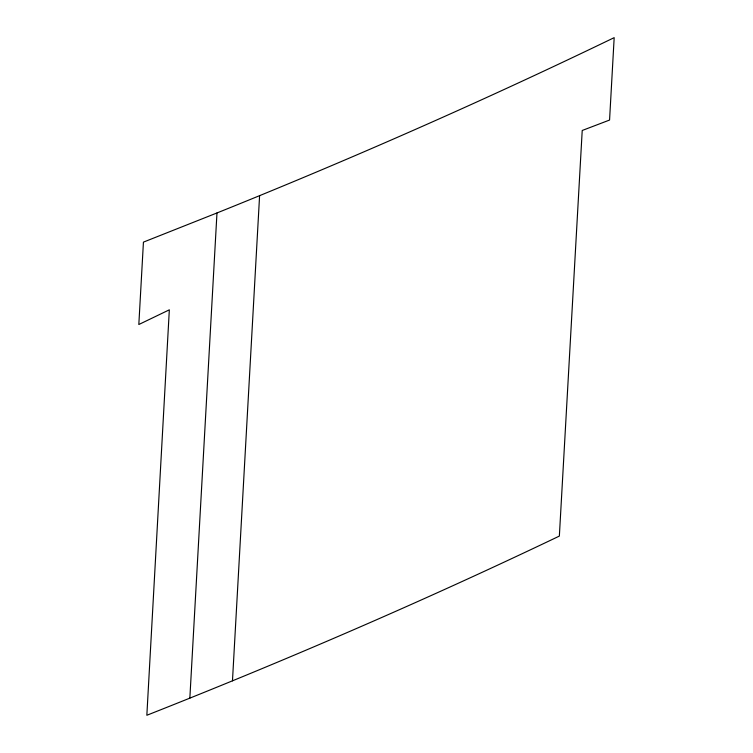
<?xml version="1.0" encoding="UTF-8"?>
<svg xmlns="http://www.w3.org/2000/svg" width="753" height="753" viewBox="0 0 753 753"><rect width="100%" height="100%" fill="white"/><g stroke="black" fill="none" stroke-linecap="round" stroke-linejoin="round"><path stroke-width="1.13" d="M189.85 698.144L216.977 212.958C351.284 158.987 483.831 100.62 614.175 37.65L609.563 120.047L582.22 130.476L559.357 536.08C424.071 600.772 286.319 660.23 146.844 715.265L169.331 309.822L138.825 324.515L143.437 242.127L216.977 212.958M232.47 680.844L259.597 195.658"/></g></svg>
